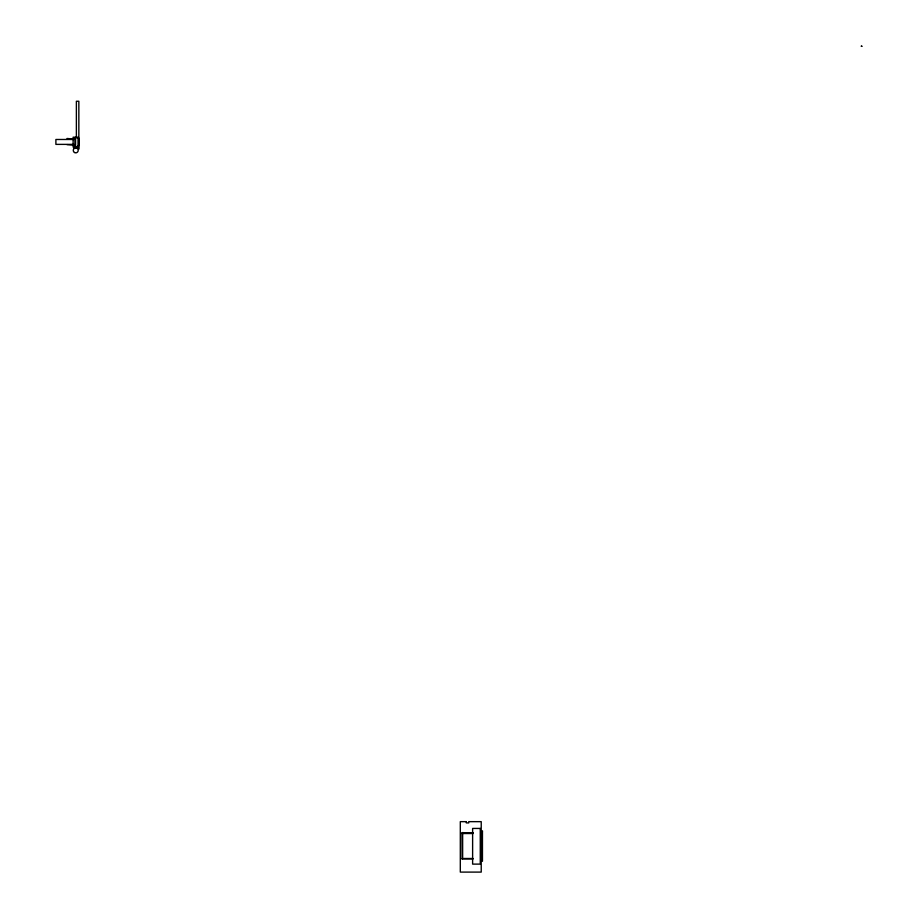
<?xml version="1.0" encoding="UTF-8"?>
<svg xmlns="http://www.w3.org/2000/svg" width="918" height="918" viewBox="0 0 918 918"><rect width="100%" height="100%" fill="white"/><g stroke="black" fill="none" stroke-linecap="round" stroke-linejoin="round"><path stroke-width="1.38" d="M77.709 147.052L76.171 148.28L76.171 147.052M78.041 138.308L79.269 138.308L79.269 145.698L78.041 145.698M73.888 139.479L55.895 139.479L55.895 144.378L73.888 144.378M76.378 148.005L78.845 148.005M481.227 830.859L482.455 830.859L482.455 861.245L481.227 861.245M481.227 831.719L482.455 831.719M462.121 833.051L473.057 833.051M462.121 833.533L473.114 833.533M473.114 858.491L462.638 858.491L462.638 833.533M461.995 858.892L473.057 858.892M473.045 833.005L461.995 832.603L462.121 858.892M66.968 138.48L74.347 139.054M66.968 144.631L74.347 145.205M78.845 149.232L78.845 101.255L76.378 101.255L76.378 137.861M75.574 147.052L75.574 137.207L78.041 137.207L78.041 147.052L73.119 147.052L73.119 137.207L75.012 137.207L75.012 147.052M73.704 147.052L73.704 148.28M861.325 46.221L862.105 46.359L861.359 46.13M466.298 821.656L460.308 821.656L460.308 872.1L481.227 872.1L481.227 821.656L468.754 821.656L468.754 822.895L466.298 822.895L466.298 821.656M480.263 828.438L472.621 828.438L472.621 864.113L480.263 864.113L480.263 828.438M74.507 152.514A2.456 2.456 0 0 0 78.202 150.38A2.456 2.456 0 0 0 74.507 148.246A2.456 2.456 0 0 0 74.507 152.514"/></g></svg>
